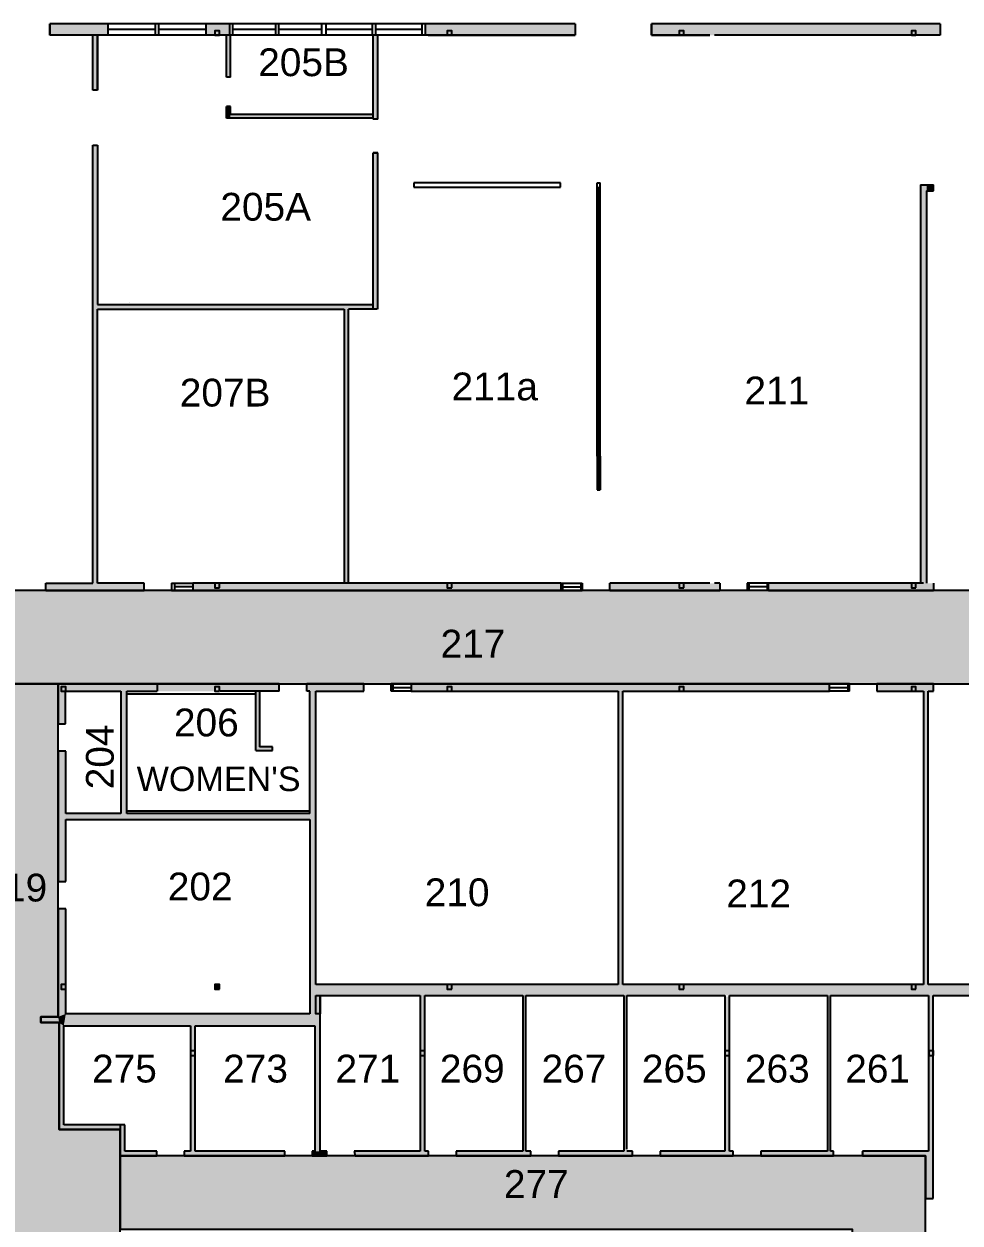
# Model space of a CAD drawing. Extents: x 17496 to 132343, y 22085 to 108769.
# Drawn here: x 60690 to 91333, y 61466 to 100732 of the extents above; entities that cross this region are included whole.
import ezdxf

# ---------------------------------------------------------------- set-up
doc = ezdxf.new("R2010")
doc.units = 0
doc.header["$LTSCALE"] = 500
doc.layers.get('0').update_dxf_attribs({"linetype": 'CONTINUOUS'})
for name, color, linetype in [('CORRIDOR_HATCH', 253, 'CONTINUOUS'), ('ROOM_NUMBERS', 7, 'CONTINUOUS'), ('SC1', 7, 'CONTINUOUS'), ('SOLID', 7, 'CONTINUOUS'), ('WALLS', 7, 'CONTINUOUS'), ('WINDOWS', 7, 'CONTINUOUS')]:
    doc.layers.add(name, color=color, linetype=linetype)
doc.styles.add('STANDARD_2', font='arial.ttf')

# ---------------------------------------------------------------- blocks, each defined once
blk = doc.blocks.new('AUW02D1S', base_point=(8, 3))
blk.add_line((7, 5.38), (9, 5.38))
blk = doc.blocks.new('*U58')
at = {"layer": 'SOLID'}
for points in [[(62941, 98562), (62941, 100362), (63091, 98562)], [(63091, 98562), (62941, 100362), (63091, 100362)]]:
    blk.add_solid(points, dxfattribs=at)
blk = doc.blocks.new('*U59')
at = {"layer": 'SOLID'}
for points in [[(72121, 97612), (72121, 100362), (72271, 97612)], [(72271, 97612), (72121, 100362), (72271, 100362)]]:
    blk.add_solid(points, dxfattribs=at)
blk = doc.blocks.new('*U60')
at = {"layer": 'SOLID'}
for points in [[(67321, 98990), (67321, 100362), (67448, 98990)], [(67448, 98990), (67321, 100362), (67448, 100362)]]:
    blk.add_solid(points, dxfattribs=at)
blk = doc.blocks.new('*U61')
at = {"layer": 'SOLID'}
for points in [[(67321, 97644), (67321, 98025), (67448, 97644)], [(67448, 97644), (67321, 98025), (67448, 98025)], [(67448, 97644), (67448, 97771), (72147, 97644)], [(72147, 97644), (67448, 97771), (72147, 97771)]]:
    blk.add_solid(points, dxfattribs=at)
blk = doc.blocks.new('*U68')
at = {"layer": 'WALLS'}
for points in [[(66941, 69129), (66941, 69279), (67091, 69129)], [(67091, 69129), (66941, 69279), (67091, 69279)]]:
    blk.add_solid(points, dxfattribs=at)
blk = doc.blocks.new('*U81')
at = {"layer": 'SOLID'}
for points in [[(70246, 68320), (70246, 68919), (70384, 68320)], [(70384, 68320), (70246, 68919), (70384, 68919)]]:
    blk.add_solid(points, dxfattribs=at)
blk = doc.blocks.new('*U92')
at = {"layer": 'CORRIDOR_HATCH'}
for points in [[(60388, 79119), (60388, 82179), (61240, 79119)], [(61240, 79119), (60388, 82179), (61240, 82179)], [(61240, 79119), (61240, 82179), (61810, 79119)], [(61810, 79119), (61240, 82179), (61810, 82179)], [(61810, 79119), (61810, 82179), (61841, 79119)], [(61841, 79119), (61810, 82179), (61841, 82179)], [(61841, 79119), (61841, 82179), (62438, 79119)], [(62438, 79119), (61841, 82179), (62438, 82179)], [(62438, 79119), (62438, 82179), (63840, 79119)], [(63840, 79119), (62438, 82179), (63840, 82179)], [(63840, 79119), (63840, 82179), (63841, 79119)], [(63841, 79119), (63840, 82179), (63841, 82179)], [(63841, 79119), (63841, 82179), (87210, 79119)], [(87210, 79119), (63841, 82179), (87210, 82179)], [(87210, 79119), (87210, 82179), (87806, 79119)], [(87806, 79119), (87210, 82179), (87806, 82179)], [(87806, 79119), (87806, 82179), (90206, 79119)], [(90206, 79119), (87806, 82179), (90206, 82179)], [(90206, 79119), (90206, 82179), (91301, 79119)], [(91301, 79119), (90206, 82179), (91301, 82179)], [(91301, 79119), (91301, 82179), (93131, 79119)], [(93131, 79119), (91301, 82179), (93131, 82179)], [(60388, 49519), (60388, 79119), (61240, 49519)], [(61240, 49519), (60388, 79119), (61240, 79119)], [(61240, 68219), (61240, 79119), (61810, 68219)], [(61810, 68219), (61240, 79119), (61810, 79119)], [(61240, 49519), (61240, 68029), (61810, 49519)], [(61810, 49519), (61240, 68029), (61810, 68029)], [(61810, 49519), (61810, 68029), (61841, 49519)], [(61841, 49519), (61810, 68029), (61841, 68029)], [(61841, 49519), (61841, 64527), (62438, 49519)], [(62438, 49519), (61841, 64527), (62438, 64527)], [(62438, 52228), (62438, 64527), (63840, 52228)], [(63840, 52228), (62438, 64527), (63840, 64527)], [(63840, 56404), (63840, 64527), (63841, 61264)], [(63841, 61264), (63840, 64527), (63841, 64527)], [(63841, 61264), (63841, 63664), (87210, 61264)], [(87210, 61264), (63841, 63664), (87210, 63664)], [(87210, 61264), (87210, 63664), (87806, 61264)], [(87806, 61264), (87210, 63664), (87806, 63664)], [(87806, 49848), (87806, 63664), (90206, 49848)], [(90206, 49848), (87806, 63664), (90206, 63664)]]:
    blk.add_solid(points, dxfattribs=at)

msp = doc.modelspace()

# ---------------------------------------------------------------- linework, layer by layer
at = {"layer": 'CORRIDOR_HATCH'}
for points in [[(58796, 79119), (61810, 79119), (96216, 79119), (96216, 79283), (97396, 79283), (97396, 79783), (97616, 79783), (97616, 79283), (110416, 79283), (110416, 82083), (97616, 82083), (97616, 81583), (97396, 81583), (97396, 82083), (96216, 82083), (96216, 82179), (56998, 82179)], [(60388, 49519), (62438, 49519), (62438, 49848), (63841, 49848), (63841, 51899), (62438, 51899), (62438, 52228), (63841, 52228), (63840, 55534), (63840, 56404), (63841, 61264), (63841, 63664), (63841, 64527), (61841, 64527), (61841, 68029), (61240, 68029), (61240, 68219), (61810, 68219), (61810, 79119), (58796, 79119)]]:
    msp.add_lwpolyline(points, dxfattribs=at)
msp.add_lwpolyline([(63841, 63664), (63841, 61264), (87806, 61264), (87806, 53590), (87210, 53590), (87210, 52340), (87806, 52340), (87806, 49848), (91301, 49848), (93131, 49848), (97246, 49848), (97246, 51221), (97616, 51221), (97616, 50861), (110416, 50861), (110416, 53611), (97616, 53611), (97616, 53161), (97246, 53161), (97246, 53538), (90206, 53538), (90206, 63664)], close=True, dxfattribs=at)
at = {"layer": 'SC1', "flags": 128}
for points in [[(67091, 100362), (67091, 100512), (66941, 100512), (66941, 100362)], [(74691, 100362), (74691, 100512), (74541, 100512), (74541, 100362)], [(82291, 100362), (82291, 100512), (82141, 100512), (82141, 100362)], [(89891, 100362), (89891, 100512), (89741, 100512), (89741, 100362)], [(67091, 82269), (67091, 82419), (66941, 82419), (66941, 82269)], [(74691, 82269), (74691, 82419), (74541, 82419), (74541, 82269)], [(82291, 82269), (82291, 82419), (82141, 82419), (82141, 82269)], [(89891, 82269), (89891, 82419), (89741, 82419), (89741, 82269)], [(62060, 78879), (62060, 79029), (61910, 79029), (61910, 78879)], [(67091, 78879), (67091, 79029), (66941, 79029), (66941, 78879)], [(74691, 78879), (74691, 79029), (74541, 79029), (74541, 78879)], [(82291, 78879), (82291, 79029), (82141, 79029), (82141, 78879)], [(89891, 78879), (89891, 79029), (89741, 79029), (89741, 78879)], [(62060, 69129), (62060, 69279), (61910, 69279), (61910, 69129)], [(67091, 69129), (67091, 69279), (66941, 69279), (66941, 69129)], [(74691, 69129), (74691, 69279), (74541, 69279), (74541, 69129)], [(82291, 69129), (82291, 69279), (82141, 69279), (82141, 69129)], [(89891, 69129), (89891, 69279), (89741, 69279), (89741, 69129)], [(66296, 66954), (66296, 67104), (66146, 67104), (66146, 66954)], [(73811, 66954), (73811, 67104), (73661, 67104), (73661, 66954)], [(83786, 66954), (83786, 67104), (83636, 67104), (83636, 66954)], [(90461, 66954), (90461, 67104), (90311, 67104), (90311, 66954)]]:
    msp.add_lwpolyline(points, close=True, dxfattribs=at)
at = {"layer": 'SOLID'}
for p, q in [((62941, 98562), (62941, 100362)), ((63091, 98562), (63091, 100362)), ((73917, 100362), (74067, 100362)), ((64137, 91597), (64137, 91597)), ((64137, 91597), (64137, 91597)), ((64072, 74959), (70046, 74959))]:
    msp.add_line(p, q, dxfattribs=at)
for points in [[(61538, 100732), (61538, 100362), (63438, 100732), (63438, 100362)], [(66638, 100732), (66638, 100362), (67418, 100732), (67418, 100362)], [(73838, 100732), (73838, 100362), (78738, 100732), (78738, 100362)], [(81238, 100362), (81238, 100732), (90688, 100362), (90688, 100732)], [(62941, 82419), (63091, 82419), (62941, 96762), (63091, 96762)], [(72121, 91394), (72271, 91394), (72121, 96512), (72271, 96512)], [(90041, 95466), (90241, 95466), (90041, 82419), (90241, 82419)], [(90241, 95466), (90466, 95466), (90241, 95266), (90466, 95266)], [(72271, 91394), (72271, 91544), (63091, 91394), (63091, 91544)], [(71168, 82419), (71318, 82419), (71168, 91394), (71318, 91544)], [(64621, 82419), (64621, 82179), (61410, 82419), (61410, 82179)], [(78266, 82419), (78266, 82179), (66214, 82419), (66214, 82179)], [(83466, 82419), (83466, 82179), (79866, 82419), (79866, 82179)], [(90466, 82419), (90466, 82179), (85066, 82419), (85066, 82179)], [(61810, 77813), (62050, 77813), (61810, 79119), (62050, 78879)], [(61810, 79119), (62050, 78879), (65050, 79119), (65050, 78879)], [(65050, 79119), (65050, 78879), (69046, 79119), (69046, 78879)], [(69946, 79119), (69946, 78879), (71811, 79119), (71811, 78879)], [(73361, 79119), (73361, 78879), (87060, 79119), (87060, 78879)], [(90466, 79119), (90466, 78879), (88610, 79119), (88610, 78879)], [(63860, 78879), (64060, 78879), (63863, 74884), (64060, 74879)], [(68279, 78879), (68403, 78879), (68279, 76937), (68403, 77061)], [(70046, 68319), (70246, 68320), (70046, 78879), (70246, 78879)], [(80141, 69279), (80291, 69279), (80141, 78879), (80291, 78879)], [(90141, 69279), (90291, 69279), (90141, 78879), (90291, 78879)], [(68403, 77061), (68283, 76941), (68830, 77061), (68830, 76937)], [(61810, 72653), (62060, 72653), (61810, 76913), (62060, 76913)], [(62060, 74879), (62060, 74679), (70046, 74879), (70046, 74679)], [(61810, 71753), (62066, 71731), (61810, 68219), (62060, 68319)], [(97246, 69279), (97246, 68919), (70246, 69279), (70246, 68919)], [(70207, 63814), (70383, 63814), (70207, 68920), (70383, 68919)], [(73811, 68919), (73661, 68919), (73811, 63814), (73661, 63814)], [(77118, 68919), (77018, 68919), (77118, 63814), (77018, 63814)], [(80326, 63814), (80426, 63814), (80326, 68919), (80426, 68919)], [(83636, 63814), (83786, 63814), (83636, 68879), (83786, 68879)], [(87096, 63814), (86996, 63814), (87096, 68879), (86996, 68879)], [(90456, 62264), (90306, 63814), (90456, 68919), (90306, 68919)], [(61810, 68219), (61841, 68029), (61240, 68219), (61240, 68029)], [(61810, 68219), (62060, 68319), (61841, 68029), (61991, 67919)], [(61841, 68029), (61991, 67919), (61841, 64527), (61991, 64677)], [(70383, 68320), (70383, 67919), (62060, 68319), (61991, 67919)], [(66296, 67919), (66146, 67919), (66296, 63814), (66146, 63814)], [(61841, 64527), (61991, 64677), (63841, 64527), (63991, 64677)], [(63841, 64527), (63991, 64677), (63841, 63664), (63991, 63814)], [(63841, 63664), (63991, 63814), (65038, 63664), (65038, 63814)], [(65938, 63814), (65938, 63664), (69226, 63814), (69226, 63664)], [(70603, 63814), (70603, 63664), (70126, 63814), (70126, 63664)], [(71503, 63814), (71503, 63664), (73937, 63814), (73937, 63664)], [(77287, 63814), (77287, 63664), (74837, 63814), (74837, 63664)], [(78187, 63814), (78187, 63664), (80612, 63814), (80612, 63664)], [(81512, 63814), (81512, 63664), (83912, 63814), (83912, 63664)], [(84812, 63814), (84812, 63664), (87196, 63814), (87196, 63664)], [(88096, 63814), (88096, 63664), (90306, 63814), (90206, 63664)], [(90206, 62264), (90456, 62264), (90206, 63664), (90306, 63814)]]:
    msp.add_solid(points, dxfattribs=at)
at = {"layer": 'WALLS'}
for p, q in [((61538, 100732), (61538, 100362)), ((78738, 100732), (61538, 100732)), ((61538, 100362), (61538, 100732)), ((63438, 100732), (63438, 100362)), ((63438, 100732), (63438, 100362)), ((66638, 100732), (66638, 100362)), ((66638, 100732), (66638, 100362)), ((67518, 100732), (67518, 100362)), ((69023, 100732), (69023, 100362)), ((73718, 100732), (73718, 100362)), ((73818, 100732), (73818, 100362)), ((78738, 100732), (73838, 100732)), ((78738, 100732), (78738, 100362)), ((78738, 100732), (78738, 100362)), ((81238, 100732), (81238, 100362)), ((90688, 100732), (81238, 100732)), ((90688, 100732), (81238, 100732)), ((81238, 100362), (81238, 100732)), ((90688, 100732), (90688, 100362)), ((90688, 100732), (90688, 100362)), ((62941, 100362), (61538, 100362)), ((62941, 100362), (61538, 100362)), ((62941, 98562), (62941, 100362)), ((63438, 100362), (63091, 100362)), ((63438, 100362), (63091, 100362)), ((63091, 100362), (63091, 98562)), ((72121, 97612), (72121, 100362)), ((78738, 100362), (73838, 100362)), ((74067, 100362), (78738, 100362)), ((83141, 100362), (81238, 100362)), ((81238, 100362), (83141, 100362)), ((90688, 100362), (83291, 100362)), ((90688, 100362), (90291, 100362)), ((63091, 98562), (62941, 98562)), ((72271, 97612), (72121, 97612)), ((62941, 82419), (62941, 96762)), ((62941, 96762), (63091, 96762)), ((63091, 96762), (63091, 91544)), ((72121, 91544), (72121, 96512)), ((72121, 96512), (72271, 96512)), ((78256, 95531), (73456, 95531)), ((73456, 95531), (73456, 95383)), ((78256, 95384), (78256, 95531)), ((79456, 95531), (79556, 95531)), ((79456, 92081), (79456, 95531)), ((79556, 92081), (79556, 95531)), ((90041, 95466), (90041, 82419)), ((90041, 95466), (90466, 95466)), ((90466, 95266), (90466, 95466)), ((73456, 95383), (78256, 95384)), ((79456, 95381), (79556, 95381)), ((79506, 94331), (79506, 95381)), ((90241, 95266), (90241, 82419)), ((90241, 95266), (90466, 95266)), ((79456, 94331), (79556, 94331)), ((79456, 94281), (79556, 94281)), ((79506, 93231), (79506, 94281)), ((79456, 93231), (79556, 93231)), ((79456, 93181), (79556, 93181)), ((79506, 92131), (79506, 93181)), ((79456, 88781), (79456, 92231)), ((79456, 92131), (79556, 92131)), ((79456, 92081), (79556, 92081)), ((79506, 91031), (79506, 92081)), ((79556, 88781), (79556, 92231)), ((63091, 91544), (72106, 91544)), ((63220, 91541), (72108, 91541)), ((63220, 91541), (72093, 91541)), ((63220, 91541), (72108, 91541)), ((63220, 91541), (72093, 91541)), ((72108, 91541), (72108, 91394)), ((63091, 82419), (63091, 91394)), ((63091, 91394), (71168, 91394)), ((71168, 91394), (71168, 82419)), ((71318, 82419), (71318, 91394)), ((79456, 91031), (79556, 91031)), ((79456, 90981), (79556, 90981)), ((79506, 89931), (79506, 90981)), ((79456, 89931), (79556, 89931)), ((79456, 89881), (79556, 89881)), ((79506, 88831), (79506, 89881)), ((79456, 86581), (79456, 88931)), ((79456, 88831), (79556, 88831)), ((79456, 88781), (79556, 88781)), ((79506, 87731), (79506, 88781)), ((79556, 86581), (79556, 88931)), ((79456, 87731), (79556, 87731)), ((79456, 87681), (79556, 87681)), ((79506, 86631), (79506, 87681)), ((79456, 86631), (79556, 86631)), ((79456, 86581), (79556, 86581)), ((79456, 86581), (79456, 85481)), ((79506, 85531), (79506, 86581)), ((79556, 86581), (79556, 85481)), ((79456, 85531), (79556, 85531)), ((79456, 85481), (79556, 85481)), ((61410, 82179), (61410, 82419)), ((61410, 82419), (62941, 82419)), ((61410, 82179), (64621, 82179)), ((64621, 82419), (63091, 82419)), ((64621, 82419), (63721, 82419)), ((64621, 82179), (64621, 82419)), ((71366, 82419), (66214, 82419)), ((66214, 82419), (66214, 82179)), ((71366, 82419), (66214, 82419)), ((66214, 82179), (78266, 82179)), ((78266, 82419), (71366, 82419)), ((78266, 82419), (78266, 82179)), ((83141, 82419), (79866, 82419)), ((79866, 82179), (79866, 82419)), ((79866, 82179), (83466, 82179)), ((83466, 82419), (83291, 82419)), ((83466, 82419), (83466, 82179)), ((85066, 82179), (85066, 82419)), ((90141, 82419), (85066, 82419)), ((85066, 82179), (90466, 82179)), ((90466, 82419), (90466, 82179)), ((65050, 79119), (61810, 79119)), ((61810, 79119), (61810, 77813)), ((69046, 79119), (65050, 79119)), ((65050, 79119), (65050, 78879)), ((69046, 78879), (69046, 79119)), ((71811, 79119), (69946, 79119)), ((69946, 78879), (69946, 79119)), ((71811, 78879), (71811, 79119)), ((87060, 79119), (73361, 79119)), ((73361, 79119), (73361, 78879)), ((87060, 78879), (87060, 79119)), ((90466, 79119), (88610, 79119)), ((88610, 79119), (88610, 78879)), ((90466, 78879), (90466, 79119)), ((62050, 77813), (62050, 78879)), ((62050, 78879), (63860, 78879)), ((63860, 78879), (63860, 74879)), ((64060, 74879), (64060, 78879)), ((64060, 78879), (65050, 78879)), ((64072, 78799), (68279, 78799)), ((69046, 78879), (67110, 78879)), ((68279, 76937), (68279, 78879)), ((68403, 78879), (68403, 77061)), ((70046, 74879), (70046, 78879)), ((70246, 69279), (70246, 78879)), ((70246, 78879), (71811, 78879)), ((73361, 78879), (80141, 78879)), ((80141, 78879), (80141, 69279)), ((80291, 69279), (80291, 78879)), ((80291, 78879), (87060, 78879)), ((88610, 78879), (90141, 78879)), ((90141, 78879), (90141, 69274)), ((90291, 69279), (90291, 78879)), ((90291, 78879), (90466, 78879)), ((61810, 77813), (62050, 77813)), ((68830, 77061), (68403, 77061)), ((68830, 76937), (68830, 77061)), ((62060, 76913), (61810, 76913)), ((61810, 76913), (61810, 72653)), ((62060, 74879), (62060, 76913)), ((68279, 76937), (68830, 76937)), ((63860, 74879), (62060, 74879)), ((62060, 72653), (62060, 74679)), ((62060, 74679), (70046, 74679)), ((70046, 74879), (64060, 74879)), ((70046, 74679), (70046, 68319)), ((61810, 72653), (62060, 72653)), ((62060, 71753), (61810, 71753)), ((61810, 71753), (61810, 68219)), ((62060, 68319), (62060, 71753)), ((80141, 69279), (70246, 69279)), ((90141, 69274), (80291, 69279)), ((97246, 69279), (90291, 69279)), ((70383, 63814), (70383, 68919)), ((70383, 68919), (73661, 68919)), ((73661, 68919), (73661, 63814)), ((73811, 63814), (73811, 68919)), ((73811, 68919), (77018, 68919)), ((77018, 68919), (77018, 63814)), ((77118, 63814), (77118, 68922)), ((77118, 68922), (80326, 68919)), ((80326, 68919), (80326, 63814)), ((80426, 63887), (80426, 68919)), ((80426, 68919), (83636, 68919)), ((83636, 68919), (83636, 63814)), ((83786, 63814), (83786, 68919)), ((83786, 68919), (86996, 68919)), ((86996, 68919), (86996, 63814)), ((87096, 63814), (87096, 68919)), ((87096, 68919), (90306, 68919)), ((90306, 68919), (90306, 63814)), ((90456, 62264), (90456, 68919)), ((90456, 68919), (97246, 68919)), ((61810, 68219), (61240, 68219)), ((61240, 68219), (61240, 68029)), ((61240, 68029), (61841, 68029)), ((61841, 68029), (61841, 64527)), ((70046, 68319), (62060, 68319)), ((61991, 64677), (61991, 67919)), ((61991, 67919), (66146, 67919)), ((66146, 67919), (66146, 63814)), ((66296, 63814), (66296, 67919)), ((66296, 67919), (70207, 67919)), ((70207, 67919), (70207, 63814)), ((61841, 64527), (63841, 64527)), ((63991, 64677), (61991, 64677)), ((63841, 64664), (63841, 63664)), ((63991, 63814), (63991, 64677)), ((63841, 63664), (65038, 63664)), ((65038, 63814), (63991, 63814)), ((65038, 63664), (65038, 63814)), ((66146, 63814), (65938, 63814)), ((65938, 63814), (65938, 63664)), ((65938, 63664), (69226, 63664)), ((69226, 63814), (66296, 63814)), ((69226, 63664), (69226, 63814)), ((70207, 63814), (70126, 63814)), ((70126, 63814), (70126, 63664)), ((70126, 63664), (70603, 63664)), ((70603, 63814), (70383, 63814)), ((70603, 63664), (70603, 63814)), ((73661, 63814), (71503, 63814)), ((71503, 63814), (71530, 63664)), ((71530, 63664), (73937, 63664)), ((73937, 63814), (73811, 63814)), ((73937, 63664), (73937, 63814)), ((77018, 63814), (74837, 63814)), ((74837, 63814), (74837, 63664)), ((74837, 63664), (77287, 63664)), ((77287, 63814), (77118, 63814)), ((77287, 63664), (77287, 63814)), ((80326, 63814), (78187, 63814)), ((78187, 63814), (78187, 63664)), ((78187, 63662), (80612, 63664)), ((80612, 63814), (80426, 63814)), ((80612, 63664), (80612, 63814)), ((83636, 63814), (81512, 63814)), ((81512, 63814), (81512, 63664)), ((81512, 63664), (83912, 63664)), ((83912, 63814), (83786, 63814)), ((83912, 63664), (83912, 63814)), ((86996, 63814), (84812, 63814)), ((84812, 63814), (84812, 63664)), ((84812, 63664), (87196, 63664)), ((87196, 63814), (87096, 63814)), ((87196, 63664), (87196, 63814)), ((90306, 63814), (88146, 63814)), ((88146, 63814), (88146, 63664)), ((88146, 63664), (90206, 63664)), ((90206, 63664), (90206, 62264)), ((90206, 62264), (90456, 62264))]:
    msp.add_line(p, q, dxfattribs=at)
msp.add_lwpolyline([(70246, 68919), (70384, 68919), (70384, 68320), (70246, 68320)], close=True, dxfattribs=at)
at = {"layer": 'WINDOWS'}
for p, q in [((64988, 100547), (63438, 100547)), ((64988, 100732), (64988, 100362)), ((65088, 100732), (65088, 100362)), ((66638, 100547), (65088, 100547)), ((67418, 100732), (67418, 100362)), ((68923, 100547), (67518, 100547)), ((68923, 100732), (68923, 100362)), ((70428, 100547), (69023, 100547)), ((70428, 100732), (70428, 100362)), ((70568, 100732), (70568, 100362)), ((72093, 100547), (70568, 100547)), ((72093, 100732), (72093, 100362)), ((72193, 100732), (72193, 100362)), ((73718, 100547), (72193, 100547)), ((66638, 100362), (62941, 100362)), ((73838, 100362), (66638, 100362)), ((67321, 98990), (67321, 100362)), ((67448, 98990), (67448, 100362)), ((72121, 97612), (72121, 100362)), ((72121, 97612), (72121, 100362)), ((72271, 97612), (72271, 100362)), ((72271, 97612), (72271, 100362)), ((67448, 98990), (67321, 98990)), ((63091, 98562), (62941, 98562)), ((67448, 98025), (67321, 98025)), ((67321, 97644), (67321, 98025)), ((72106, 97771), (67407, 97771)), ((67448, 97771), (67448, 98025)), ((72106, 97644), (67321, 97644)), ((72271, 97612), (72121, 97612)), ((72271, 96512), (72121, 96512)), ((72121, 91544), (72121, 96512)), ((72271, 91394), (72271, 96512)), ((72256, 91394), (71318, 91394)), ((65521, 82419), (65571, 82419)), ((65521, 82419), (65521, 82179)), ((65521, 82179), (65571, 82179)), ((65571, 82419), (65621, 82419)), ((65571, 82179), (65621, 82179)), ((65621, 82419), (65621, 82179)), ((65621, 82419), (66221, 82419)), ((65621, 82179), (66221, 82179)), ((78266, 82419), (78966, 82419)), ((78266, 82179), (78966, 82179)), ((78316, 82419), (78316, 82179)), ((78316, 82299), (78916, 82299)), ((78916, 82419), (78916, 82179)), ((78966, 82419), (78966, 82179)), ((85066, 82419), (84366, 82419)), ((84366, 82419), (84366, 82179)), ((85066, 82179), (84366, 82179)), ((84416, 82419), (84416, 82179)), ((85016, 82299), (84416, 82299)), ((85016, 82419), (85016, 82179)), ((72761, 79119), (72711, 79119)), ((72711, 78879), (72711, 79119)), ((73361, 79119), (72761, 79119)), ((72761, 79119), (72761, 78879)), ((87660, 79119), (87060, 79119)), ((87660, 79119), (87660, 78879)), ((87710, 79119), (87660, 79119)), ((87710, 78879), (87710, 79119)), ((70046, 78879), (69946, 78879)), ((72761, 78879), (72711, 78879)), ((73361, 78879), (72761, 78879)), ((87660, 78879), (87060, 78879)), ((87710, 78879), (87660, 78879))]:
    msp.add_line(p, q, dxfattribs=at)

# ---------------------------------------------------------------- block references
at = {"layer": 'CORRIDOR_HATCH'}
msp.add_blockref('*U92', (0, 0), dxfattribs=at)
at = {"layer": 'SOLID'}
for name in ['*U58', '*U60', '*U59', '*U61', '*U81']:
    msp.add_blockref(name, (0, 0), dxfattribs=at)
at = {"layer": 'WALLS'}
msp.add_blockref('*U68', (0, 0), dxfattribs=at)
at = {"layer": 'WINDOWS', "zscale": 300, "rotation": 180}
for p, xscale in [((65921, 82309), -300), ((73061, 79000), 300), ((87360, 79000), 300)]:
    msp.add_blockref('AUW02D1S', p, dxfattribs=dict(at, xscale=xscale))

# ---------------------------------------------------------------- texts
at = {"layer": 'ROOM_NUMBERS', "style": 'STANDARD_2'}
for s, height, p in [('205B', 910, (68358, 99023)), ('205A', 910, (67118, 94291)), ('211a', 910, (74688, 88407)), ('211', 910, (84276, 88274)), ('207B', 910, (65790, 88205)), ('217', 910, (74327, 79984)), ('206', 910, (65599, 77403)), ("WOMEN'S", 800, (64378, 75611)), ('219', 910, (59329, 71996)), ('202', 910, (65398, 72032)), ('210', 910, (73809, 71842)), ('212', 910, (83681, 71804)), ('275', 910, (62918, 66068)), ('273', 910, (67210, 66068)), ('271', 910, (70889, 66068)), ('269', 910, (74305, 66068)), ('267', 910, (77634, 66068)), ('265', 910, (80918, 66068)), ('263', 910, (84291, 66068)), ('261', 910, (87576, 66068)), ('277', 910, (76402, 62289))]:
    msp.add_text(s, height=height, dxfattribs=at).set_placement(p)
msp.add_text('204', height=910, rotation=90, dxfattribs=at).set_placement((63629, 75670))

doc.saveas('drawing.dxf')
